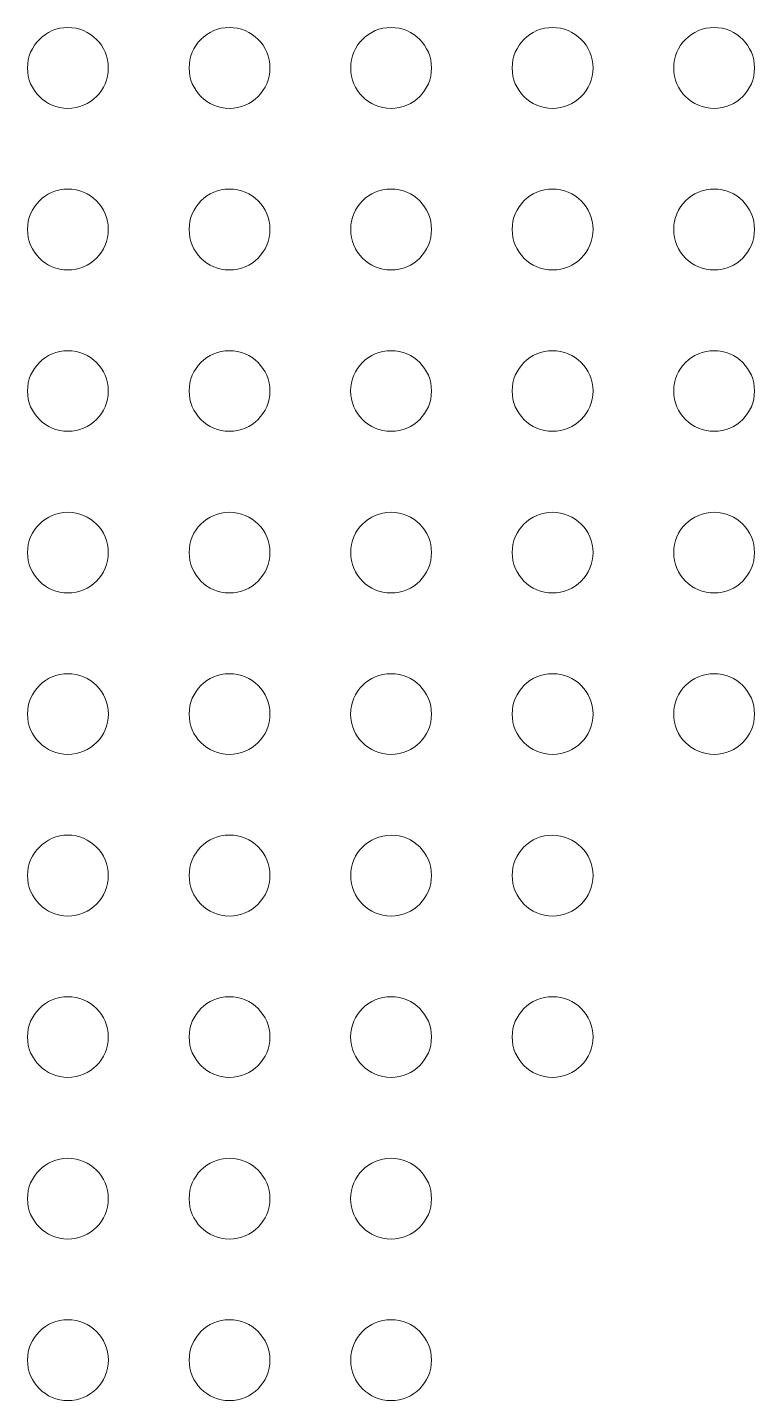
# Model space of a CAD drawing. Header units: inches. Extents: x 0.3 to 8.2, y 0.3 to 10.7.
# Drawn here: x 6.892 to 8.217, y 3.168 to 5.67 of the extents above; entities that cross this region are included whole.
import ezdxf

# ---------------------------------------------------------------- set-up
doc = ezdxf.new("R2010")
doc.units = ezdxf.units.IN
doc.header["$MEASUREMENT"] = 0
doc.layers.add('Layer 1', color=7, linetype='Continuous')

# ---------------------------------------------------------------- blocks, each defined once
blk = doc.blocks.new('block 5')
at = {"layer": 'Layer 1', "lineweight": 0}
for points in [[(6.9655, 5.5229), (7.0062, 5.5229), (7.0394, 5.5557), (7.0392, 5.5965), (7.0392, 5.6372), (7.0062, 5.6703), (6.9655, 5.6703), (6.9251, 5.6703), (6.8919, 5.6372), (6.8919, 5.5965), (6.8919, 5.5557), (6.9251, 5.5229), (6.9655, 5.5229)], [(7.2598, 5.6703), (7.2192, 5.6703), (7.1865, 5.6372), (7.1865, 5.5965), (7.1865, 5.5557), (7.2195, 5.5229), (7.2598, 5.5229), (7.3006, 5.5229), (7.3336, 5.5557), (7.3336, 5.5965), (7.3337, 5.6372), (7.3006, 5.6703), (7.2598, 5.6703)], [(7.5543, 5.6703), (7.5136, 5.6703), (7.4807, 5.6372), (7.4808, 5.5965), (7.4807, 5.5557), (7.5136, 5.5229), (7.5543, 5.5229), (7.5951, 5.5229), (7.6281, 5.5557), (7.6281, 5.5965), (7.6281, 5.6372), (7.5952, 5.6703), (7.5543, 5.6703)], [(7.8486, 5.6703), (7.808, 5.6703), (7.775, 5.6372), (7.775, 5.5965), (7.775, 5.5557), (7.808, 5.5229), (7.8486, 5.5229), (7.8891, 5.5229), (7.9224, 5.5557), (7.9224, 5.5965), (7.9224, 5.6372), (7.8891, 5.6703), (7.8486, 5.6703)], [(8.1431, 5.6703), (8.1026, 5.6703), (8.0694, 5.6372), (8.0694, 5.5965), (8.0694, 5.5557), (8.1026, 5.5229), (8.1431, 5.5229), (8.1838, 5.5229), (8.2166, 5.5557), (8.2166, 5.5965), (8.2166, 5.6372), (8.1838, 5.6703), (8.1431, 5.6703)], [(6.9655, 5.2285), (7.0062, 5.2285), (7.0392, 5.2614), (7.0392, 5.3023), (7.0394, 5.3429), (7.0062, 5.3757), (6.9655, 5.3757), (6.9251, 5.3757), (6.8919, 5.3429), (6.8919, 5.3023), (6.8919, 5.2614), (6.9251, 5.2285), (6.9655, 5.2285)], [(7.2598, 5.3757), (7.2195, 5.3757), (7.1865, 5.3429), (7.1865, 5.3023), (7.1865, 5.2614), (7.2192, 5.2285), (7.2598, 5.2285), (7.3006, 5.2285), (7.3336, 5.2614), (7.3336, 5.3023), (7.3337, 5.3429), (7.3006, 5.3757), (7.2598, 5.3757)], [(7.5543, 5.3757), (7.5136, 5.3757), (7.4807, 5.3429), (7.4808, 5.3023), (7.4808, 5.2614), (7.5136, 5.2285), (7.5543, 5.2285), (7.5951, 5.2285), (7.6281, 5.2614), (7.6281, 5.3023), (7.6281, 5.3429), (7.5952, 5.3757), (7.5543, 5.3757)], [(7.8486, 5.3757), (7.808, 5.3757), (7.775, 5.3429), (7.775, 5.3023), (7.775, 5.2614), (7.808, 5.2285), (7.8486, 5.2285), (7.8895, 5.2285), (7.9224, 5.2614), (7.9224, 5.3023), (7.9224, 5.3429), (7.8891, 5.3757), (7.8486, 5.3757)], [(8.1431, 5.3757), (8.1026, 5.3757), (8.0694, 5.3429), (8.0694, 5.3023), (8.0694, 5.2614), (8.1026, 5.2285), (8.1431, 5.2285), (8.1838, 5.2285), (8.2166, 5.2614), (8.2166, 5.3023), (8.2166, 5.3429), (8.1838, 5.3757), (8.1431, 5.3757)], [(6.9656, 4.9345), (7.0062, 4.9345), (7.0394, 4.9672), (7.0392, 5.0079), (7.0392, 5.0484), (7.0062, 5.0813), (6.9655, 5.0813), (6.9251, 5.0813), (6.8919, 5.0484), (6.8919, 5.0079), (6.8919, 4.9672), (6.9251, 4.9345), (6.9656, 4.9345)], [(7.2598, 4.9345), (7.3006, 4.9345), (7.3336, 4.9672), (7.3336, 5.0079), (7.3336, 5.0484), (7.3006, 5.0813), (7.2598, 5.0813), (7.2192, 5.0813), (7.1865, 5.0484), (7.1865, 5.0079), (7.1865, 4.9672), (7.2192, 4.9345), (7.2598, 4.9345)], [(7.5543, 5.0813), (7.5136, 5.0813), (7.4807, 5.0484), (7.4807, 5.0079), (7.4807, 4.9672), (7.5136, 4.9345), (7.5543, 4.9345), (7.5951, 4.9345), (7.6281, 4.9672), (7.6281, 5.0079), (7.6281, 5.0484), (7.5952, 5.0813), (7.5543, 5.0813)], [(7.8486, 5.0813), (7.808, 5.0813), (7.775, 5.0484), (7.775, 5.0079), (7.775, 4.9672), (7.808, 4.9345), (7.8486, 4.9345), (7.8891, 4.9345), (7.9224, 4.9672), (7.9224, 5.0079), (7.9224, 5.0484), (7.8891, 5.0813), (7.8486, 5.0813)], [(8.1431, 5.0813), (8.1026, 5.0813), (8.0694, 5.0484), (8.0694, 5.0079), (8.0694, 4.9672), (8.1026, 4.9345), (8.1431, 4.9345), (8.1838, 4.9345), (8.2166, 4.9672), (8.2166, 5.0079), (8.2166, 5.0484), (8.1838, 5.0813), (8.1431, 5.0813)], [(6.9655, 4.6398), (7.0062, 4.6398), (7.0394, 4.6729), (7.0392, 4.7136), (7.0392, 4.754), (7.0062, 4.7869), (6.9656, 4.7869), (6.9251, 4.7869), (6.8919, 4.754), (6.8919, 4.7136), (6.8919, 4.6729), (6.9251, 4.6398), (6.9655, 4.6398)], [(7.2598, 4.7869), (7.2192, 4.7869), (7.1865, 4.754), (7.1865, 4.7136), (7.1865, 4.6729), (7.2195, 4.6398), (7.2598, 4.6398), (7.3006, 4.6398), (7.3336, 4.6729), (7.3336, 4.7136), (7.3337, 4.754), (7.3006, 4.7869), (7.2598, 4.7869)], [(7.5543, 4.7869), (7.5136, 4.7869), (7.4808, 4.754), (7.4808, 4.7136), (7.4807, 4.6729), (7.5136, 4.6398), (7.5543, 4.6398), (7.5951, 4.6398), (7.6281, 4.6729), (7.6281, 4.7136), (7.6281, 4.754), (7.5952, 4.7869), (7.5543, 4.7869)], [(7.8486, 4.7869), (7.808, 4.7869), (7.775, 4.754), (7.775, 4.7136), (7.775, 4.6729), (7.808, 4.6398), (7.8486, 4.6398), (7.8891, 4.6398), (7.9224, 4.6729), (7.9224, 4.7136), (7.9224, 4.754), (7.8891, 4.7869), (7.8486, 4.7869)], [(8.1431, 4.7869), (8.1026, 4.7869), (8.0694, 4.754), (8.0694, 4.7136), (8.0694, 4.6729), (8.1026, 4.6398), (8.1431, 4.6398), (8.1838, 4.6398), (8.2166, 4.6729), (8.2166, 4.7136), (8.2166, 4.754), (8.1838, 4.7869), (8.1431, 4.7869)], [(6.9655, 4.4927), (6.9251, 4.4927), (6.8919, 4.4596), (6.8919, 4.419), (6.8919, 4.3783), (6.9251, 4.3455), (6.9655, 4.3455), (7.0062, 4.3455), (7.0394, 4.3783), (7.0394, 4.419), (7.0392, 4.4596), (7.0062, 4.4927), (6.9655, 4.4927)], [(7.2598, 4.4927), (7.2195, 4.4927), (7.1865, 4.46), (7.1865, 4.419), (7.1865, 4.3783), (7.2192, 4.3455), (7.2598, 4.3455), (7.3006, 4.3455), (7.3336, 4.3783), (7.3336, 4.419), (7.3337, 4.4596), (7.3006, 4.4927), (7.2598, 4.4927)], [(7.5543, 4.4927), (7.5136, 4.4927), (7.4807, 4.46), (7.4807, 4.419), (7.4807, 4.3783), (7.5136, 4.3455), (7.5543, 4.3455), (7.5951, 4.3455), (7.6281, 4.3783), (7.6281, 4.419), (7.6281, 4.4596), (7.5952, 4.4927), (7.5543, 4.4927)], [(7.8486, 4.4927), (7.808, 4.4927), (7.775, 4.4596), (7.775, 4.419), (7.775, 4.3783), (7.808, 4.3455), (7.8486, 4.3455), (7.8895, 4.3455), (7.9224, 4.3783), (7.9224, 4.419), (7.9224, 4.4596), (7.8895, 4.4927), (7.8486, 4.4927)], [(8.1431, 4.4927), (8.1026, 4.4927), (8.0694, 4.46), (8.0694, 4.419), (8.0694, 4.3783), (8.1026, 4.3455), (8.1431, 4.3455), (8.1838, 4.3455), (8.2166, 4.3783), (8.2166, 4.419), (8.2166, 4.46), (8.1838, 4.4927), (8.1431, 4.4927)], [(6.9655, 4.0511), (7.0062, 4.0511), (7.0392, 4.0842), (7.0392, 4.1249), (7.0394, 4.1654), (7.0062, 4.1983), (6.9655, 4.1987), (6.9251, 4.1983), (6.8919, 4.1654), (6.8919, 4.1249), (6.8919, 4.0842), (6.9251, 4.0511), (6.9655, 4.0511)], [(7.2598, 4.1987), (7.2192, 4.1987), (7.1865, 4.1654), (7.1865, 4.1249), (7.1865, 4.0842), (7.2192, 4.0511), (7.2598, 4.0511), (7.3006, 4.0511), (7.3336, 4.0842), (7.3336, 4.1249), (7.3337, 4.1654), (7.3006, 4.1987), (7.2598, 4.1987)], [(7.5543, 4.1983), (7.5136, 4.1983), (7.4807, 4.1654), (7.4808, 4.1249), (7.4808, 4.0842), (7.5136, 4.0511), (7.5543, 4.0511), (7.5951, 4.0511), (7.6281, 4.0842), (7.6281, 4.1249), (7.6281, 4.1654), (7.5952, 4.1987), (7.5543, 4.1983)], [(7.8486, 4.1983), (7.808, 4.1987), (7.775, 4.1654), (7.775, 4.1249), (7.775, 4.0842), (7.808, 4.0511), (7.8486, 4.0511), (7.8891, 4.0511), (7.9224, 4.0842), (7.9224, 4.1249), (7.9224, 4.1654), (7.8891, 4.1983), (7.8486, 4.1983)], [(6.9655, 3.7569), (7.0062, 3.7569), (7.0392, 3.7897), (7.0392, 3.8307), (7.0394, 3.8711), (7.0062, 3.9039), (6.9655, 3.9039), (6.9251, 3.9039), (6.8919, 3.8711), (6.8919, 3.8307), (6.8919, 3.7897), (6.9251, 3.7569), (6.9655, 3.7569)], [(7.2598, 3.7569), (7.3006, 3.7569), (7.3336, 3.7897), (7.3336, 3.8307), (7.3336, 3.8711), (7.3006, 3.9039), (7.2598, 3.9039), (7.2195, 3.9039), (7.1865, 3.8711), (7.1865, 3.8307), (7.1865, 3.7897), (7.2195, 3.7569), (7.2598, 3.7569)], [(7.5543, 3.9039), (7.5136, 3.9039), (7.4807, 3.8711), (7.4807, 3.8307), (7.4807, 3.7897), (7.5136, 3.7569), (7.5543, 3.7569), (7.5951, 3.7569), (7.6281, 3.7897), (7.6281, 3.8307), (7.6281, 3.8711), (7.5952, 3.9039), (7.5543, 3.9039)], [(7.8486, 3.9039), (7.808, 3.9039), (7.775, 3.8711), (7.775, 3.8307), (7.775, 3.7897), (7.808, 3.7569), (7.8486, 3.7569), (7.8891, 3.7569), (7.9224, 3.7897), (7.9224, 3.8307), (7.9224, 3.8711), (7.8895, 3.9039), (7.8486, 3.9039)], [(6.9655, 3.4623), (7.0062, 3.4623), (7.0394, 3.4953), (7.0392, 3.536), (7.0394, 3.5767), (7.0062, 3.6097), (6.9655, 3.6097), (6.9251, 3.6097), (6.8919, 3.5767), (6.8919, 3.536), (6.8919, 3.4953), (6.9251, 3.4625), (6.9655, 3.4623)], [(7.2598, 3.4625), (7.3006, 3.4622), (7.3336, 3.4953), (7.3336, 3.536), (7.3336, 3.5767), (7.3006, 3.6097), (7.2598, 3.6097), (7.2192, 3.6097), (7.1865, 3.5767), (7.1865, 3.536), (7.1865, 3.4953), (7.2192, 3.4625), (7.2598, 3.4625)], [(7.5543, 3.6097), (7.5136, 3.6097), (7.4808, 3.5767), (7.4807, 3.536), (7.4807, 3.4953), (7.5136, 3.4622), (7.5543, 3.4625), (7.5951, 3.4625), (7.6281, 3.4953), (7.6281, 3.536), (7.6281, 3.5767), (7.5952, 3.6097), (7.5543, 3.6097)], [(6.9655, 3.3154), (6.9251, 3.3154), (6.8919, 3.2825), (6.8919, 3.2418), (6.8919, 3.201), (6.9251, 3.1681), (6.9655, 3.1681), (7.0062, 3.1681), (7.0392, 3.201), (7.0394, 3.2418), (7.0394, 3.2825), (7.0062, 3.3154), (6.9655, 3.3154)], [(7.2598, 3.1681), (7.3006, 3.1681), (7.3336, 3.201), (7.3336, 3.2418), (7.3336, 3.2825), (7.3006, 3.3154), (7.2598, 3.3154), (7.2195, 3.3154), (7.1865, 3.2825), (7.1865, 3.2418), (7.1865, 3.201), (7.2192, 3.1681), (7.2598, 3.1681)], [(7.5543, 3.3154), (7.5136, 3.3154), (7.4807, 3.2825), (7.4808, 3.2418), (7.4808, 3.201), (7.5136, 3.1681), (7.5543, 3.1681), (7.5951, 3.1681), (7.6281, 3.201), (7.6281, 3.2418), (7.6281, 3.2825), (7.5952, 3.3154), (7.5543, 3.3154)]]:
    blk.add_open_spline(points, degree=3, knots=[0, 0, 0, 0, 1, 1, 1, 2, 2, 2, 3, 3, 3, 4, 4, 4, 4], dxfattribs=at)

msp = doc.modelspace()

# ---------------------------------------------------------------- block references
at = {"layer": 'Layer 1'}
msp.add_blockref('block 5', (0, 0), dxfattribs=at)

doc.saveas('drawing.dxf')
